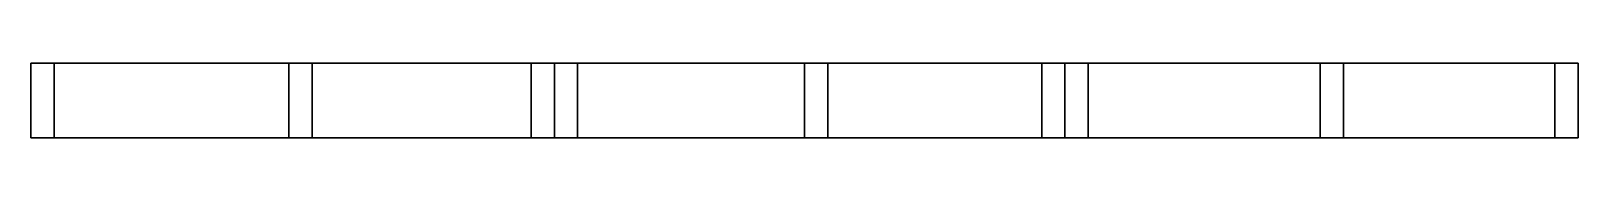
# Model space of a CAD drawing. Extents: x 0 to 3000, y 0 to 145.
import ezdxf

# ---------------------------------------------------------------- set-up
doc = ezdxf.new("R2010")
doc.units = 0

msp = doc.modelspace()

# ---------------------------------------------------------------- linework, layer by layer
at = {"layer": 'BOTTOM_PLATE'}
for points in [[(0, 0), (3000, 0), (3000, 145), (0, 145)], [(0, 0, 45), (3000, 0, 45), (3000, 145, 45), (0, 145, 45)], [(3000, 145), (0, 145), (0, 145, 45), (3000, 145, 45)], [(0, 145), (0, 0), (0, 0, 45), (0, 145, 45)], [(3000, 0), (3000, 145), (3000, 145, 45), (3000, 0, 45)], [(0, 0), (3000, 0), (3000, 0, 45), (0, 0, 45)]]:
    msp.add_3dface(points, dxfattribs=at)
at = {"layer": 'BOUNDARY_STUD'}
for points in [[(0, 0, 45), (45, 0, 45), (45, 145, 45), (0, 145, 45)], [(0, 0, 2310), (45, 0, 2310), (45, 145, 2310), (0, 145, 2310)], [(45, 145, 45), (0, 145, 45), (0, 145, 2310), (45, 145, 2310)], [(0, 145, 45), (0, 0, 45), (0, 0, 2310), (0, 145, 2310)], [(45, 0, 45), (45, 145, 45), (45, 145, 2310), (45, 0, 2310)], [(2955, 0, 45), (3000, 0, 45), (3000, 145, 45), (2955, 145, 45)], [(2955, 0, 2310), (3000, 0, 2310), (3000, 145, 2310), (2955, 145, 2310)], [(3000, 145, 45), (2955, 145, 45), (2955, 145, 2310), (3000, 145, 2310)], [(2955, 145, 45), (2955, 0, 45), (2955, 0, 2310), (2955, 145, 2310)], [(3000, 0, 45), (3000, 145, 45), (3000, 145, 2310), (3000, 0, 2310)], [(0, 0, 45), (45, 0, 45), (45, 0, 2310), (0, 0, 2310)], [(2955, 0, 45), (3000, 0, 45), (3000, 0, 2310), (2955, 0, 2310)]]:
    msp.add_3dface(points, dxfattribs=at)
at = {"layer": 'COMMON_STUD'}
for points in [[(500, 0, 45), (545, 0, 45), (545, 145, 45), (500, 145, 45)], [(500, 0, 2310), (545, 0, 2310), (545, 145, 2310), (500, 145, 2310)], [(545, 145, 45), (500, 145, 45), (500, 145, 2310), (545, 145, 2310)], [(500, 145, 45), (500, 0, 45), (500, 0, 2310), (500, 145, 2310)], [(545, 0, 45), (545, 145, 45), (545, 145, 2310), (545, 0, 2310)], [(2500, 0, 45), (2545, 0, 45), (2545, 145, 45), (2500, 145, 45)], [(2500, 0, 2310), (2545, 0, 2310), (2545, 145, 2310), (2500, 145, 2310)], [(2545, 145, 45), (2500, 145, 45), (2500, 145, 2310), (2545, 145, 2310)], [(2500, 145, 45), (2500, 0, 45), (2500, 0, 2310), (2500, 145, 2310)], [(2545, 0, 45), (2545, 145, 45), (2545, 145, 2310), (2545, 0, 2310)], [(500, 0, 45), (545, 0, 45), (545, 0, 2310), (500, 0, 2310)], [(2500, 0, 45), (2545, 0, 45), (2545, 0, 2310), (2500, 0, 2310)]]:
    msp.add_3dface(points, dxfattribs=at)
at = {"layer": 'CRIPPLE_STUD'}
for points in [[(1500, 0, 45), (1545, 0, 45), (1545, 145, 45), (1500, 145, 45)], [(1500, 0, 855), (1545, 0, 855), (1545, 145, 855), (1500, 145, 855)], [(1545, 145, 45), (1500, 145, 45), (1500, 145, 855), (1545, 145, 855)], [(1500, 145, 45), (1500, 0, 45), (1500, 0, 855), (1500, 145, 855)], [(1500, 0, 1945), (1545, 0, 1945), (1545, 145, 1945), (1500, 145, 1945)], [(1500, 0, 2310), (1545, 0, 2310), (1545, 145, 2310), (1500, 145, 2310)], [(1545, 145, 1945), (1500, 145, 1945), (1500, 145, 2310), (1545, 145, 2310)], [(1500, 145, 1945), (1500, 0, 1945), (1500, 0, 2310), (1500, 145, 2310)], [(1545, 0, 45), (1545, 145, 45), (1545, 145, 855), (1545, 0, 855)], [(1545, 0, 1945), (1545, 145, 1945), (1545, 145, 2310), (1545, 0, 2310)], [(1500, 0, 45), (1545, 0, 45), (1545, 0, 855), (1500, 0, 855)], [(1500, 0, 1945), (1545, 0, 1945), (1545, 0, 2310), (1500, 0, 2310)]]:
    msp.add_3dface(points, dxfattribs=at)
at = {"layer": 'HEADER'}
for points in [[(1015, 0, 1900), (2005, 0, 1900), (2005, 145, 1900), (1015, 145, 1900)], [(1015, 0, 1945), (2005, 0, 1945), (2005, 145, 1945), (1015, 145, 1945)], [(2005, 145, 1900), (1015, 145, 1900), (1015, 145, 1945), (2005, 145, 1945)], [(1015, 145, 1900), (1015, 0, 1900), (1015, 0, 1945), (1015, 145, 1945)], [(2005, 0, 1900), (2005, 145, 1900), (2005, 145, 1945), (2005, 0, 1945)], [(1015, 0, 1900), (2005, 0, 1900), (2005, 0, 1945), (1015, 0, 1945)]]:
    msp.add_3dface(points, dxfattribs=at)
at = {"layer": 'JACK_STUD'}
for points in [[(1015, 0, 45), (1060, 0, 45), (1060, 145, 45), (1015, 145, 45)], [(1015, 0, 1900), (1060, 0, 1900), (1060, 145, 1900), (1015, 145, 1900)], [(1060, 145, 45), (1015, 145, 45), (1015, 145, 1900), (1060, 145, 1900)], [(1015, 145, 45), (1015, 0, 45), (1015, 0, 1900), (1015, 145, 1900)], [(1060, 0, 45), (1060, 145, 45), (1060, 145, 1900), (1060, 0, 1900)], [(1960, 0, 45), (2005, 0, 45), (2005, 145, 45), (1960, 145, 45)], [(1960, 0, 1900), (2005, 0, 1900), (2005, 145, 1900), (1960, 145, 1900)], [(2005, 145, 45), (1960, 145, 45), (1960, 145, 1900), (2005, 145, 1900)], [(1960, 145, 45), (1960, 0, 45), (1960, 0, 1900), (1960, 145, 1900)], [(2005, 0, 45), (2005, 145, 45), (2005, 145, 1900), (2005, 0, 1900)], [(1015, 0, 45), (1060, 0, 45), (1060, 0, 1900), (1015, 0, 1900)], [(1960, 0, 45), (2005, 0, 45), (2005, 0, 1900), (1960, 0, 1900)]]:
    msp.add_3dface(points, dxfattribs=at)
at = {"layer": 'KING_STUD'}
for points in [[(970, 0, 45), (1015, 0, 45), (1015, 145, 45), (970, 145, 45)], [(970, 0, 2310), (1015, 0, 2310), (1015, 145, 2310), (970, 145, 2310)], [(1015, 145, 45), (970, 145, 45), (970, 145, 2310), (1015, 145, 2310)], [(970, 145, 45), (970, 0, 45), (970, 0, 2310), (970, 145, 2310)], [(1015, 0, 45), (1015, 145, 45), (1015, 145, 2310), (1015, 0, 2310)], [(2005, 0, 45), (2050, 0, 45), (2050, 145, 45), (2005, 145, 45)], [(2005, 0, 2310), (2050, 0, 2310), (2050, 145, 2310), (2005, 145, 2310)], [(2050, 145, 45), (2005, 145, 45), (2005, 145, 2310), (2050, 145, 2310)], [(2005, 145, 45), (2005, 0, 45), (2005, 0, 2310), (2005, 145, 2310)], [(2050, 0, 45), (2050, 145, 45), (2050, 145, 2310), (2050, 0, 2310)], [(970, 0, 45), (1015, 0, 45), (1015, 0, 2310), (970, 0, 2310)], [(2005, 0, 45), (2050, 0, 45), (2050, 0, 2310), (2005, 0, 2310)]]:
    msp.add_3dface(points, dxfattribs=at)
at = {"layer": 'SILL'}
for points in [[(1060, 0, 855), (1960, 0, 855), (1960, 145, 855), (1060, 145, 855)], [(1060, 0, 900), (1960, 0, 900), (1960, 145, 900), (1060, 145, 900)], [(1960, 145, 855), (1060, 145, 855), (1060, 145, 900), (1960, 145, 900)], [(1060, 145, 855), (1060, 0, 855), (1060, 0, 900), (1060, 145, 900)], [(1960, 0, 855), (1960, 145, 855), (1960, 145, 900), (1960, 0, 900)], [(1060, 0, 855), (1960, 0, 855), (1960, 0, 900), (1060, 0, 900)]]:
    msp.add_3dface(points, dxfattribs=at)
at = {"layer": 'TOP_PLATE'}
for points in [[(0, 0, 2310), (3000, 0, 2310), (3000, 145, 2310), (0, 145, 2310)], [(0, 0, 2355), (3000, 0, 2355), (3000, 145, 2355), (0, 145, 2355)], [(3000, 145, 2310), (0, 145, 2310), (0, 145, 2355), (3000, 145, 2355)], [(0, 145, 2310), (0, 0, 2310), (0, 0, 2355), (0, 145, 2355)], [(0, 0, 2355), (3000, 0, 2355), (3000, 145, 2355), (0, 145, 2355)], [(0, 0, 2400), (3000, 0, 2400), (3000, 145, 2400), (0, 145, 2400)], [(3000, 145, 2355), (0, 145, 2355), (0, 145, 2400), (3000, 145, 2400)], [(0, 145, 2355), (0, 0, 2355), (0, 0, 2400), (0, 145, 2400)], [(3000, 0, 2310), (3000, 145, 2310), (3000, 145, 2355), (3000, 0, 2355)], [(3000, 0, 2355), (3000, 145, 2355), (3000, 145, 2400), (3000, 0, 2400)], [(0, 0, 2310), (3000, 0, 2310), (3000, 0, 2355), (0, 0, 2355)], [(0, 0, 2355), (3000, 0, 2355), (3000, 0, 2400), (0, 0, 2400)]]:
    msp.add_3dface(points, dxfattribs=at)

doc.saveas('drawing.dxf')
